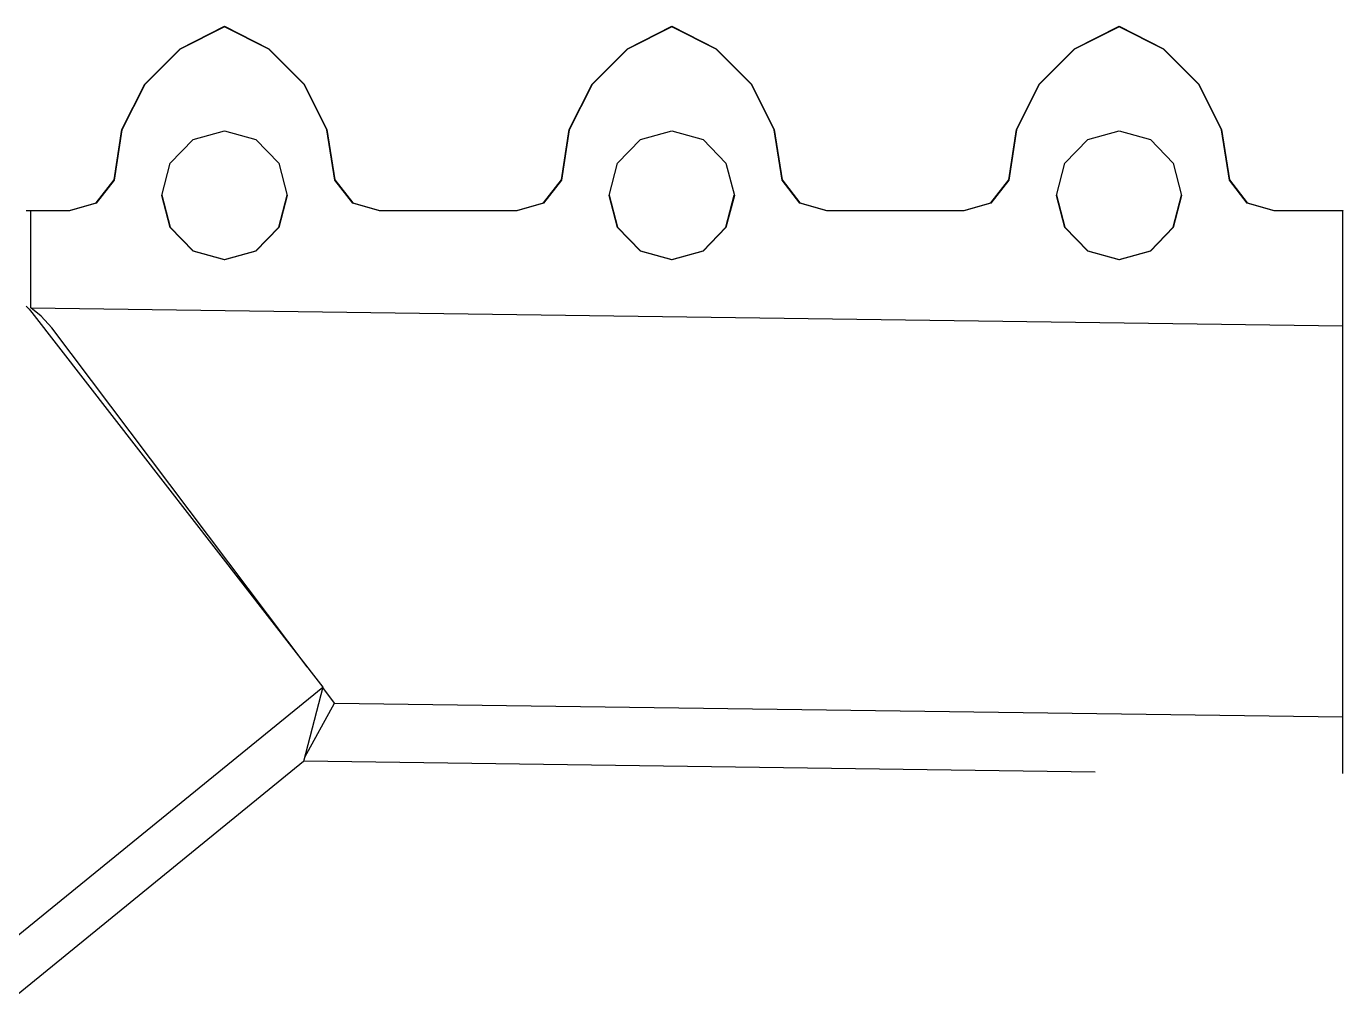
# Model space of a CAD drawing. Header units: millimetres. Extents: x -11840 to 12480, y -4119 to 5972.
# Drawn here: x -1848.9 to -1419.7, y 5651.6 to 5971.9 of the extents above; entities that cross this region are included whole.
import ezdxf

# ---------------------------------------------------------------- set-up
doc = ezdxf.new("R2010")
doc.units = ezdxf.units.MM

msp = doc.modelspace()

# ---------------------------------------------------------------- linework, layer by layer
at = {"color": 253, "true_color": 0x999999}
for p, q in [((-1798.77, 5964.61), (-1784.3, 5971.91)), ((-1798.77, 5964.61), (-1784.3, 5971.91)), ((-1784.3, 5971.79), (-1798.77, 5964.48)), ((-1784.3, 5971.79), (-1798.77, 5964.48)), ((-1784.3, 5971.91), (-1769.82, 5964.61)), ((-1784.3, 5971.91), (-1784.3, 5971.79)), ((-1784.3, 5971.91), (-1784.3, 5971.79)), ((-1784.3, 5971.91), (-1769.82, 5964.61)), ((-1769.82, 5964.48), (-1784.3, 5971.79)), ((-1769.82, 5964.48), (-1784.3, 5971.79)), ((-1652.94, 5964.61), (-1638.46, 5971.91)), ((-1652.94, 5964.61), (-1638.46, 5971.91)), ((-1638.46, 5971.79), (-1652.94, 5964.48)), ((-1638.46, 5971.79), (-1652.94, 5964.48)), ((-1638.46, 5971.91), (-1623.99, 5964.61)), ((-1638.46, 5971.91), (-1638.46, 5971.79)), ((-1638.46, 5971.91), (-1638.46, 5971.79)), ((-1638.46, 5971.91), (-1623.99, 5964.61)), ((-1623.99, 5964.48), (-1638.46, 5971.79)), ((-1623.99, 5964.48), (-1638.46, 5971.79)), ((-1507.11, 5964.61), (-1492.63, 5971.91)), ((-1507.11, 5964.61), (-1492.63, 5971.91)), ((-1492.63, 5971.79), (-1507.11, 5964.48)), ((-1492.63, 5971.79), (-1507.11, 5964.48)), ((-1492.63, 5971.91), (-1478.15, 5964.61)), ((-1492.63, 5971.91), (-1492.63, 5971.79)), ((-1492.63, 5971.91), (-1492.63, 5971.79)), ((-1492.63, 5971.91), (-1478.15, 5964.61)), ((-1478.15, 5964.48), (-1492.63, 5971.79)), ((-1478.15, 5964.48), (-1492.63, 5971.79)), ((-1810.3, 5953.01), (-1798.77, 5964.61)), ((-1810.3, 5953.01), (-1798.77, 5964.61)), ((-1798.77, 5964.48), (-1810.3, 5952.89)), ((-1798.77, 5964.48), (-1810.3, 5952.89)), ((-1769.82, 5964.61), (-1758.3, 5953.01)), ((-1769.82, 5964.61), (-1758.3, 5953.01)), ((-1758.3, 5952.89), (-1769.82, 5964.48)), ((-1758.3, 5952.89), (-1769.82, 5964.48)), ((-1664.46, 5953.01), (-1652.94, 5964.61)), ((-1664.46, 5953.01), (-1652.94, 5964.61)), ((-1652.94, 5964.48), (-1664.46, 5952.89)), ((-1652.94, 5964.48), (-1664.46, 5952.89)), ((-1623.99, 5964.61), (-1612.46, 5953.01)), ((-1623.99, 5964.61), (-1612.46, 5953.01)), ((-1612.46, 5952.89), (-1623.99, 5964.48)), ((-1612.46, 5952.89), (-1623.99, 5964.48)), ((-1518.63, 5953.01), (-1507.11, 5964.61)), ((-1518.63, 5953.01), (-1507.11, 5964.61)), ((-1507.11, 5964.48), (-1518.63, 5952.89)), ((-1507.11, 5964.48), (-1518.63, 5952.89)), ((-1478.15, 5964.61), (-1466.63, 5953.01)), ((-1478.15, 5964.61), (-1466.63, 5953.01)), ((-1466.63, 5952.89), (-1478.15, 5964.48)), ((-1466.63, 5952.89), (-1478.15, 5964.48)), ((-1817.71, 5938.29), (-1810.3, 5953.01)), ((-1817.71, 5938.29), (-1810.3, 5953.01)), ((-1810.3, 5952.89), (-1817.71, 5938.16)), ((-1810.3, 5952.89), (-1817.71, 5938.16)), ((-1758.3, 5953.01), (-1750.88, 5938.29)), ((-1758.3, 5953.01), (-1750.88, 5938.29)), ((-1750.88, 5938.16), (-1758.3, 5952.89)), ((-1750.88, 5938.16), (-1758.3, 5952.89)), ((-1671.88, 5938.29), (-1664.46, 5953.01)), ((-1671.88, 5938.29), (-1664.46, 5953.01)), ((-1664.46, 5952.89), (-1671.88, 5938.16)), ((-1664.46, 5952.89), (-1671.88, 5938.16)), ((-1612.46, 5953.01), (-1605.05, 5938.29)), ((-1612.46, 5953.01), (-1605.05, 5938.29)), ((-1605.05, 5938.16), (-1612.46, 5952.89)), ((-1605.05, 5938.16), (-1612.46, 5952.89)), ((-1526.05, 5938.29), (-1518.63, 5953.01)), ((-1526.05, 5938.29), (-1518.63, 5953.01)), ((-1518.63, 5952.89), (-1526.05, 5938.16)), ((-1518.63, 5952.89), (-1526.05, 5938.16)), ((-1466.63, 5953.01), (-1459.21, 5938.29)), ((-1466.63, 5953.01), (-1459.21, 5938.29)), ((-1459.21, 5938.16), (-1466.63, 5952.89)), ((-1459.21, 5938.16), (-1466.63, 5952.89)), ((-1820.27, 5921.91), (-1817.71, 5938.29)), ((-1820.27, 5921.91), (-1817.71, 5938.29)), ((-1817.71, 5938.16), (-1820.27, 5921.79)), ((-1817.71, 5938.16), (-1820.27, 5921.79)), ((-1817.71, 5938.29), (-1817.71, 5938.16)), ((-1817.71, 5938.29), (-1817.71, 5938.16)), ((-1794.51, 5934.97), (-1784.3, 5937.79)), ((-1794.51, 5934.97), (-1784.3, 5937.79)), ((-1784.3, 5937.79), (-1774.09, 5934.97)), ((-1784.3, 5937.79), (-1774.09, 5934.97)), ((-1750.88, 5938.29), (-1748.32, 5921.91)), ((-1750.88, 5938.29), (-1750.88, 5938.16)), ((-1750.88, 5938.29), (-1750.88, 5938.16)), ((-1750.88, 5938.29), (-1748.32, 5921.91)), ((-1748.32, 5921.79), (-1750.88, 5938.16)), ((-1748.32, 5921.79), (-1750.88, 5938.16)), ((-1674.44, 5921.91), (-1671.88, 5938.29)), ((-1674.44, 5921.91), (-1671.88, 5938.29)), ((-1671.88, 5938.16), (-1674.44, 5921.79)), ((-1671.88, 5938.16), (-1674.44, 5921.79)), ((-1671.88, 5938.29), (-1671.88, 5938.16)), ((-1671.88, 5938.29), (-1671.88, 5938.16)), ((-1648.67, 5934.97), (-1638.46, 5937.79)), ((-1648.67, 5934.97), (-1638.46, 5937.79)), ((-1638.46, 5937.79), (-1628.26, 5934.97)), ((-1638.46, 5937.79), (-1628.26, 5934.97)), ((-1605.05, 5938.29), (-1602.49, 5921.91)), ((-1605.05, 5938.29), (-1605.05, 5938.16)), ((-1605.05, 5938.29), (-1605.05, 5938.16)), ((-1605.05, 5938.29), (-1602.49, 5921.91)), ((-1602.49, 5921.79), (-1605.05, 5938.16)), ((-1602.49, 5921.79), (-1605.05, 5938.16)), ((-1528.6, 5921.91), (-1526.05, 5938.29)), ((-1528.6, 5921.91), (-1526.05, 5938.29)), ((-1526.05, 5938.16), (-1528.6, 5921.79)), ((-1526.05, 5938.16), (-1528.6, 5921.79)), ((-1526.05, 5938.29), (-1526.05, 5938.16)), ((-1526.05, 5938.29), (-1526.05, 5938.16)), ((-1502.84, 5934.97), (-1492.63, 5937.79)), ((-1502.84, 5934.97), (-1492.63, 5937.79)), ((-1492.63, 5937.79), (-1482.42, 5934.97)), ((-1492.63, 5937.79), (-1482.42, 5934.97)), ((-1459.21, 5938.29), (-1456.66, 5921.91)), ((-1459.21, 5938.29), (-1459.21, 5938.16)), ((-1459.21, 5938.29), (-1459.21, 5938.16)), ((-1459.21, 5938.29), (-1456.66, 5921.91)), ((-1456.66, 5921.79), (-1459.21, 5938.16)), ((-1456.66, 5921.79), (-1459.21, 5938.16)), ((-1801.98, 5927.29), (-1794.51, 5934.97)), ((-1801.98, 5927.29), (-1794.51, 5934.97)), ((-1774.09, 5934.97), (-1766.61, 5927.29)), ((-1774.09, 5934.97), (-1766.61, 5927.29)), ((-1656.15, 5927.29), (-1648.67, 5934.97)), ((-1656.15, 5927.29), (-1648.67, 5934.97)), ((-1628.26, 5934.97), (-1620.78, 5927.29)), ((-1628.26, 5934.97), (-1620.78, 5927.29)), ((-1510.31, 5927.29), (-1502.84, 5934.97)), ((-1510.31, 5927.29), (-1502.84, 5934.97)), ((-1482.42, 5934.97), (-1474.95, 5927.29)), ((-1482.42, 5934.97), (-1474.95, 5927.29)), ((-1804.71, 5916.79), (-1801.98, 5927.29)), ((-1804.71, 5916.79), (-1801.98, 5927.29)), ((-1766.61, 5927.29), (-1763.88, 5916.79)), ((-1766.61, 5927.29), (-1763.88, 5916.79)), ((-1658.88, 5916.79), (-1656.15, 5927.29)), ((-1658.88, 5916.79), (-1656.15, 5927.29)), ((-1620.78, 5927.29), (-1618.05, 5916.79)), ((-1620.78, 5927.29), (-1618.05, 5916.79)), ((-1513.05, 5916.79), (-1510.31, 5927.29)), ((-1513.05, 5916.79), (-1510.31, 5927.29)), ((-1474.95, 5927.29), (-1472.21, 5916.79)), ((-1474.95, 5927.29), (-1472.21, 5916.79)), ((-1826.1, 5914.41), (-1820.27, 5921.91)), ((-1826.1, 5914.41), (-1820.27, 5921.91)), ((-1820.27, 5921.79), (-1826.1, 5914.29)), ((-1820.27, 5921.79), (-1826.1, 5914.29)), ((-1820.27, 5921.91), (-1820.27, 5921.79)), ((-1820.27, 5921.91), (-1820.27, 5921.79)), ((-1748.32, 5921.91), (-1742.49, 5914.41)), ((-1748.32, 5921.91), (-1748.32, 5921.79)), ((-1748.32, 5921.91), (-1748.32, 5921.79)), ((-1748.32, 5921.91), (-1742.49, 5914.41)), ((-1742.49, 5914.29), (-1748.32, 5921.79)), ((-1742.49, 5914.29), (-1748.32, 5921.79)), ((-1680.27, 5914.41), (-1674.44, 5921.91)), ((-1680.27, 5914.41), (-1674.44, 5921.91)), ((-1674.44, 5921.79), (-1680.27, 5914.29)), ((-1674.44, 5921.79), (-1680.27, 5914.29)), ((-1674.44, 5921.91), (-1674.44, 5921.79)), ((-1674.44, 5921.91), (-1674.44, 5921.79)), ((-1602.49, 5921.91), (-1596.66, 5914.41)), ((-1602.49, 5921.91), (-1602.49, 5921.79)), ((-1602.49, 5921.91), (-1602.49, 5921.79)), ((-1602.49, 5921.91), (-1596.66, 5914.41)), ((-1596.66, 5914.29), (-1602.49, 5921.79)), ((-1596.66, 5914.29), (-1602.49, 5921.79)), ((-1534.44, 5914.41), (-1528.6, 5921.91)), ((-1534.44, 5914.41), (-1528.6, 5921.91)), ((-1528.6, 5921.79), (-1534.44, 5914.29)), ((-1528.6, 5921.79), (-1534.44, 5914.29)), ((-1528.6, 5921.91), (-1528.6, 5921.79)), ((-1528.6, 5921.91), (-1528.6, 5921.79)), ((-1456.66, 5921.91), (-1450.82, 5914.41)), ((-1456.66, 5921.91), (-1456.66, 5921.79)), ((-1456.66, 5921.91), (-1456.66, 5921.79)), ((-1456.66, 5921.91), (-1450.82, 5914.41)), ((-1450.82, 5914.29), (-1456.66, 5921.79)), ((-1450.82, 5914.29), (-1456.66, 5921.79)), ((-1834.85, 5911.91), (-1826.1, 5914.41)), ((-1834.85, 5911.91), (-1826.1, 5914.41)), ((-1826.1, 5914.29), (-1834.85, 5911.79)), ((-1826.1, 5914.29), (-1834.85, 5911.79)), ((-1826.1, 5914.41), (-1826.1, 5914.29)), ((-1826.1, 5914.41), (-1826.1, 5914.29)), ((-1801.98, 5906.29), (-1804.71, 5916.79)), ((-1801.98, 5906.29), (-1804.71, 5916.79)), ((-1804.7, 5916.85), (-1801.98, 5906.41)), ((-1804.7, 5916.85), (-1801.98, 5906.41)), ((-1766.61, 5906.41), (-1763.9, 5916.85)), ((-1766.61, 5906.41), (-1763.9, 5916.85)), ((-1763.88, 5916.79), (-1766.61, 5906.29)), ((-1763.88, 5916.79), (-1766.61, 5906.29)), ((-1742.49, 5914.41), (-1733.74, 5911.91)), ((-1742.49, 5914.41), (-1742.49, 5914.29)), ((-1742.49, 5914.41), (-1742.49, 5914.29)), ((-1742.49, 5914.41), (-1733.74, 5911.91)), ((-1733.74, 5911.79), (-1742.49, 5914.29)), ((-1733.74, 5911.79), (-1742.49, 5914.29)), ((-1689.02, 5911.91), (-1680.27, 5914.41)), ((-1689.02, 5911.91), (-1680.27, 5914.41)), ((-1680.27, 5914.29), (-1689.02, 5911.79)), ((-1680.27, 5914.29), (-1689.02, 5911.79)), ((-1680.27, 5914.41), (-1680.27, 5914.29)), ((-1680.27, 5914.41), (-1680.27, 5914.29)), ((-1656.15, 5906.29), (-1658.88, 5916.79)), ((-1656.15, 5906.29), (-1658.88, 5916.79)), ((-1658.86, 5916.85), (-1656.15, 5906.41)), ((-1658.86, 5916.85), (-1656.15, 5906.41)), ((-1620.78, 5906.41), (-1618.06, 5916.85)), ((-1620.78, 5906.41), (-1618.06, 5916.85)), ((-1618.05, 5916.79), (-1620.78, 5906.29)), ((-1618.05, 5916.79), (-1620.78, 5906.29)), ((-1596.66, 5914.41), (-1587.91, 5911.91)), ((-1596.66, 5914.41), (-1596.66, 5914.29)), ((-1596.66, 5914.41), (-1596.66, 5914.29)), ((-1596.66, 5914.41), (-1587.91, 5911.91)), ((-1587.91, 5911.79), (-1596.66, 5914.29)), ((-1587.91, 5911.79), (-1596.66, 5914.29)), ((-1543.19, 5911.91), (-1534.44, 5914.41)), ((-1543.19, 5911.91), (-1534.44, 5914.41)), ((-1534.44, 5914.29), (-1543.19, 5911.79)), ((-1534.44, 5914.29), (-1543.19, 5911.79)), ((-1534.44, 5914.41), (-1534.44, 5914.29)), ((-1534.44, 5914.41), (-1534.44, 5914.29)), ((-1510.31, 5906.29), (-1513.05, 5916.79)), ((-1510.31, 5906.29), (-1513.05, 5916.79)), ((-1513.03, 5916.85), (-1510.31, 5906.41)), ((-1513.03, 5916.85), (-1510.31, 5906.41)), ((-1474.95, 5906.41), (-1472.23, 5916.85)), ((-1474.95, 5906.41), (-1472.23, 5916.85)), ((-1472.21, 5916.79), (-1474.95, 5906.29)), ((-1472.21, 5916.79), (-1474.95, 5906.29)), ((-1450.82, 5914.41), (-1442.07, 5911.91)), ((-1450.82, 5914.41), (-1450.82, 5914.29)), ((-1450.82, 5914.41), (-1450.82, 5914.29)), ((-1450.82, 5914.41), (-1442.07, 5911.91)), ((-1442.07, 5911.79), (-1450.82, 5914.29)), ((-1442.07, 5911.79), (-1450.82, 5914.29)), ((-1848.9, 5911.91), (-1847.71, 5911.91)), ((-1848.9, 5911.91), (-1847.71, 5911.91)), ((-1847.4, 5911.79), (-1848.9, 5911.8)), ((-1847.4, 5911.79), (-1848.9, 5911.8)), ((-1847.71, 5911.91), (-1834.85, 5911.91)), ((-1847.71, 5911.91), (-1834.85, 5911.91)), ((-1847.48, 5880.15), (-1847.4, 5911.79)), ((-1847.48, 5880.15), (-1847.4, 5911.79)), ((-1834.85, 5911.79), (-1847.4, 5911.79)), ((-1834.85, 5911.79), (-1847.4, 5911.79)), ((-1733.74, 5911.91), (-1689.02, 5911.91)), ((-1733.74, 5911.91), (-1689.02, 5911.91)), ((-1689.02, 5911.79), (-1733.74, 5911.79)), ((-1689.02, 5911.79), (-1733.74, 5911.79)), ((-1587.91, 5911.91), (-1543.19, 5911.91)), ((-1587.91, 5911.91), (-1543.19, 5911.91)), ((-1543.19, 5911.79), (-1587.91, 5911.79)), ((-1543.19, 5911.79), (-1587.91, 5911.79)), ((-1442.07, 5911.91), (-1419.71, 5911.91)), ((-1442.07, 5911.91), (-1419.71, 5911.91)), ((-1419.71, 5911.79), (-1442.07, 5911.79)), ((-1419.71, 5911.79), (-1442.07, 5911.79)), ((-1419.71, 5911.91), (-1419.71, 5911.79)), ((-1419.71, 5911.91), (-1419.71, 5911.79)), ((-1419.71, 5874.29), (-1419.71, 5911.79)), ((-1419.71, 5874.29), (-1419.71, 5911.79)), ((-1801.98, 5906.41), (-1794.51, 5898.73)), ((-1801.98, 5906.41), (-1794.51, 5898.73)), ((-1794.51, 5898.6), (-1801.98, 5906.29)), ((-1794.51, 5898.6), (-1801.98, 5906.29)), ((-1774.09, 5898.73), (-1766.61, 5906.41)), ((-1774.09, 5898.73), (-1766.61, 5906.41)), ((-1766.61, 5906.29), (-1774.09, 5898.6)), ((-1766.61, 5906.29), (-1774.09, 5898.6)), ((-1656.15, 5906.41), (-1648.67, 5898.73)), ((-1656.15, 5906.41), (-1648.67, 5898.73)), ((-1648.67, 5898.6), (-1656.15, 5906.29)), ((-1648.67, 5898.6), (-1656.15, 5906.29)), ((-1628.26, 5898.73), (-1620.78, 5906.41)), ((-1628.26, 5898.73), (-1620.78, 5906.41)), ((-1620.78, 5906.29), (-1628.26, 5898.6)), ((-1620.78, 5906.29), (-1628.26, 5898.6)), ((-1510.31, 5906.41), (-1502.84, 5898.73)), ((-1510.31, 5906.41), (-1502.84, 5898.73)), ((-1502.84, 5898.6), (-1510.31, 5906.29)), ((-1502.84, 5898.6), (-1510.31, 5906.29)), ((-1482.42, 5898.73), (-1474.95, 5906.41)), ((-1482.42, 5898.73), (-1474.95, 5906.41)), ((-1474.95, 5906.29), (-1482.42, 5898.6)), ((-1474.95, 5906.29), (-1482.42, 5898.6)), ((-1794.51, 5898.73), (-1784.3, 5895.91)), ((-1794.51, 5898.73), (-1784.3, 5895.91)), ((-1784.3, 5895.79), (-1794.51, 5898.6)), ((-1784.3, 5895.79), (-1794.51, 5898.6)), ((-1784.3, 5895.91), (-1774.09, 5898.73)), ((-1784.3, 5895.91), (-1774.09, 5898.73)), ((-1774.09, 5898.6), (-1784.3, 5895.79)), ((-1774.09, 5898.6), (-1784.3, 5895.79)), ((-1648.67, 5898.73), (-1638.46, 5895.91)), ((-1648.67, 5898.73), (-1638.46, 5895.91)), ((-1638.46, 5895.79), (-1648.67, 5898.6)), ((-1638.46, 5895.79), (-1648.67, 5898.6)), ((-1638.46, 5895.91), (-1628.26, 5898.73)), ((-1638.46, 5895.91), (-1628.26, 5898.73)), ((-1628.26, 5898.6), (-1638.46, 5895.79)), ((-1628.26, 5898.6), (-1638.46, 5895.79)), ((-1502.84, 5898.73), (-1492.63, 5895.91)), ((-1502.84, 5898.73), (-1492.63, 5895.91)), ((-1492.63, 5895.79), (-1502.84, 5898.6)), ((-1492.63, 5895.79), (-1502.84, 5898.6)), ((-1492.63, 5895.91), (-1482.42, 5898.73)), ((-1492.63, 5895.91), (-1482.42, 5898.73)), ((-1482.42, 5898.6), (-1492.63, 5895.79)), ((-1482.42, 5898.6), (-1492.63, 5895.79)), ((-1848.9, 5880.64), (-1848.02, 5879.65)), ((-1848.9, 5880.64), (-1848.02, 5879.65)), ((-1844.04, 5877.43), (-1847.48, 5880.15)), ((-1847.48, 5880.15), (-1419.71, 5874.29)), ((-1844.04, 5877.43), (-1847.48, 5880.15)), ((-1847.48, 5880.15), (-1419.71, 5874.29)), ((-1848.02, 5879.65), (-1847.14, 5878.57)), ((-1848.02, 5879.65), (-1847.14, 5878.57)), ((-1847.14, 5878.57), (-1752.18, 5756.44)), ((-1847.14, 5878.57), (-1752.18, 5756.44)), ((-1840.6, 5873.57), (-1844.04, 5877.43)), ((-1840.6, 5873.57), (-1844.04, 5877.43)), ((-1757.3, 5763.02), (-1840.6, 5873.57)), ((-1757.3, 5763.02), (-1840.6, 5873.57)), ((-1419.71, 5871.62), (-1419.71, 5874.29)), ((-1419.71, 5871.62), (-1419.71, 5874.29)), ((-1419.71, 5867.8), (-1419.71, 5871.62)), ((-1419.71, 5867.8), (-1419.71, 5871.62)), ((-1419.71, 5746.73), (-1419.71, 5867.8)), ((-1419.71, 5746.73), (-1419.71, 5867.8)), ((-1857.58, 5670.74), (-1752.18, 5756.44)), ((-1857.58, 5670.74), (-1752.18, 5756.44)), ((-1752.18, 5756.44), (-1758.48, 5732.17)), ((-1752.18, 5756.44), (-1758.48, 5732.17)), ((-1748.42, 5751.23), (-1752.22, 5756.29)), ((-1748.42, 5751.23), (-1752.22, 5756.29)), ((-1758.11, 5733.59), (-1748.42, 5751.23)), ((-1758.11, 5733.59), (-1748.42, 5751.23)), ((-1748.42, 5751.23), (-1419.71, 5746.73)), ((-1748.42, 5751.23), (-1419.71, 5746.73)), ((-1419.71, 5728.29), (-1419.71, 5746.73)), ((-1419.71, 5728.29), (-1419.71, 5746.73)), ((-1758.48, 5732.17), (-1857.58, 5651.59)), ((-1758.48, 5732.17), (-1857.58, 5651.59)), ((-1500.36, 5728.75), (-1758.45, 5732.29)), ((-1500.36, 5728.75), (-1758.45, 5732.29))]:
    msp.add_line(p, q, dxfattribs=at)

doc.saveas('drawing.dxf')
